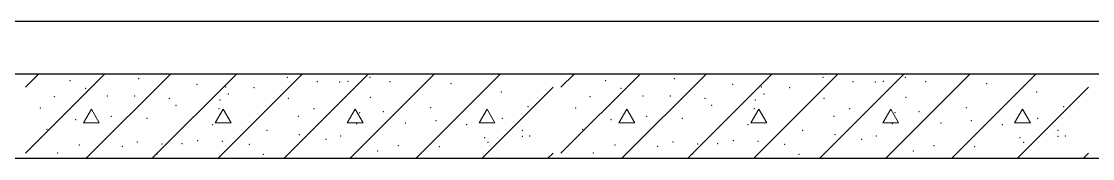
# Model space of a CAD drawing. Header units: millimetres. Extents: x 18162 to 7085488, y 72188 to 247925.
# Drawn here: x 4271646 to 4273676, y 116493 to 116753 of the extents above; entities that cross this region are included whole.
import ezdxf

# ---------------------------------------------------------------- set-up
doc = ezdxf.new("R2010")
doc.units = ezdxf.units.MM
doc.header["$MEASUREMENT"] = 0
doc.layers.add('Structural - Bearing', color=7, linetype='Continuous')

# ---------------------------------------------------------------- blocks, each defined once
blk = doc.blocks.new('*X1295', base_point=(4294986.6, 104752.7))
at = {"layer": 'Structural - Bearing', "color": 7, "linetype": 'Continuous', "lineweight": 9}
for p, q in [((4271653.8, 116627.9), (4271678.6, 116652.7)), ((4271653.8, 116502.9), (4271803.6, 116652.7)), ((4271768.6, 116492.7), (4271928.6, 116652.7)), ((4271893.6, 116492.7), (4272053.6, 116652.7)), ((4272018.6, 116492.7), (4272178.6, 116652.7)), ((4272143.6, 116492.7), (4272303.6, 116652.7)), ((4272268.6, 116492.7), (4272428.6, 116652.7)), ((4272393.6, 116492.7), (4272553.6, 116652.7)), ((4272668.9, 116627.9), (4272693.8, 116652.7)), ((4272668.9, 116502.9), (4272818.8, 116652.7)), ((4272783.8, 116492.7), (4272943.8, 116652.7)), ((4272908.8, 116492.7), (4273068.8, 116652.7)), ((4273033.8, 116492.7), (4273193.8, 116652.7)), ((4273158.8, 116492.7), (4273318.8, 116652.7)), ((4273283.8, 116492.7), (4273443.8, 116652.7)), ((4273408.8, 116492.7), (4273568.8, 116652.7)), ((4272518.6, 116492.7), (4272653.8, 116627.9)), ((4273533.8, 116492.7), (4273668.9, 116627.9)), ((4271763.7, 116560.2), (4271778.8, 116586.2)), ((4271778.8, 116586.2), (4271793.7, 116560.2)), ((4272013.7, 116560.2), (4272028.8, 116586.2)), ((4272028.8, 116586.2), (4272043.7, 116560.2)), ((4272263.7, 116560.2), (4272278.8, 116586.2)), ((4272278.8, 116586.2), (4272293.7, 116560.2)), ((4272513.7, 116560.2), (4272528.8, 116586.2)), ((4272528.8, 116586.2), (4272543.7, 116560.2)), ((4272778.8, 116560.2), (4272793.9, 116586.2)), ((4272793.9, 116586.2), (4272808.8, 116560.2)), ((4273028.8, 116560.2), (4273043.9, 116586.2)), ((4273043.9, 116586.2), (4273058.8, 116560.2)), ((4273278.8, 116560.2), (4273293.9, 116586.2)), ((4273293.9, 116586.2), (4273308.8, 116560.2)), ((4273528.8, 116560.2), (4273543.9, 116586.2)), ((4273543.9, 116586.2), (4273558.8, 116560.2)), ((4271793.7, 116560.2), (4271763.7, 116560.2)), ((4272043.7, 116560.2), (4272013.7, 116560.2)), ((4272293.7, 116560.2), (4272263.7, 116560.2)), ((4272543.7, 116560.2), (4272513.7, 116560.2)), ((4272808.8, 116560.2), (4272778.8, 116560.2)), ((4273058.8, 116560.2), (4273028.8, 116560.2)), ((4273308.8, 116560.2), (4273278.8, 116560.2)), ((4273558.8, 116560.2), (4273528.8, 116560.2)), ((4272643.6, 116492.7), (4272653.8, 116502.9)), ((4273658.8, 116492.7), (4273668.9, 116502.9))]:
    blk.add_line(p, q, dxfattribs=at)
for p in [(4271738.5, 116640.1), (4271868.6, 116643.9), (4272150.5, 116646.9), (4272207.3, 116638.8), (4272265.1, 116639.2), (4272306.8, 116647), (4272345, 116638.8), (4272753.6, 116640.1), (4272883.7, 116643.9), (4273165.6, 116646.9), (4273222.4, 116638.8), (4273280.2, 116639.2), (4273321.9, 116647), (4273360.2, 116638.8), (4271767.7, 116625.6), (4271979.3, 116633.6), (4272033.3, 116628.4), (4272087.3, 116626.9), (4272249.6, 116637.7), (4272460.5, 116634.6), (4272555.6, 116619.2), (4272782.8, 116625.6), (4272994.4, 116633.6), (4273048.4, 116628.4), (4273102.5, 116626.9), (4273264.7, 116637.7), (4273475.6, 116634.6), (4273570.7, 116619.2), (4271708.9, 116610), (4271809.2, 116611.4), (4271860.9, 116611.1), (4271926.6, 116607.2), (4272022.4, 116603.7), (4272038.3, 116614.9), (4272152.2, 116606.8), (4272307.5, 116608.5), (4272724, 116610), (4272824.3, 116611.4), (4272876, 116611.1), (4272941.7, 116607.2), (4273037.6, 116603.7), (4273053.5, 116614.9), (4273167.4, 116606.8), (4273322.6, 116608.5), (4271681.9, 116588.6), (4271939.5, 116593.7), (4272020.5, 116587.3), (4272200.8, 116587.3), (4272242, 116591.1), (4272287.1, 116579.5), (4272332.2, 116581.4), (4272422.2, 116589.2), (4272606.5, 116591.1), (4272697, 116588.6), (4272954.6, 116593.7), (4273035.7, 116587.3), (4273215.9, 116587.3), (4273257.2, 116591.1), (4273302.2, 116579.5), (4273347.4, 116581.4), (4273437.3, 116589.2), (4273621.6, 116591.1), (4271748.8, 116566.7), (4271816.4, 116572.5), (4271884, 116569.2), (4272008.5, 116557.3), (4272099.7, 116573.8), (4272171.2, 116573.1), (4272281.9, 116558.9), (4272373.9, 116560.2), (4272431.8, 116564.5), (4272490.1, 116557.2), (4272557.5, 116569.2), (4272763.9, 116566.7), (4272831.5, 116572.5), (4272899.2, 116569.2), (4273023.7, 116557.3), (4273114.8, 116573.8), (4273186.3, 116573.1), (4273297.1, 116558.9), (4273389, 116560.2), (4273446.9, 116564.5), (4273505.3, 116557.2), (4273572.7, 116569.2), (4271694.8, 116548.1), (4272112, 116546.1), (4272172.9, 116538), (4272595.8, 116546.5), (4272710, 116548.1), (4273127.1, 116546.1), (4273188, 116538), (4273610.9, 116546.5), (4271756.3, 116518.7), (4271866, 116524.2), (4271912.7, 116520.3), (4271950.6, 116521.2), (4271980.6, 116526.7), (4272027, 116525.5), (4272078.1, 116520), (4272223.6, 116529.1), (4272251.2, 116535.2), (4272360.9, 116517.2), (4272524, 116532.5), (4272530.8, 116523.3), (4272595.9, 116534.8), (4272609.7, 116535.7), (4272771.5, 116518.7), (4272881.1, 116524.2), (4272927.8, 116520.3), (4272965.7, 116521.2), (4272995.7, 116526.7), (4273042.1, 116525.5), (4273093.2, 116520), (4273238.8, 116529.1), (4273266.4, 116535.2), (4273376, 116517.2), (4273539.1, 116532.5), (4273546, 116523.3), (4273611, 116534.8), (4273624.8, 116535.7), (4271714.9, 116503.3), (4271837.2, 116516.1), (4271903.5, 116501.7), (4272104.6, 116500.5), (4272321.4, 116507.1), (4272438.1, 116515.6), (4272730, 116503.3), (4272852.4, 116516.1), (4272918.6, 116501.7), (4273119.8, 116500.5), (4273336.6, 116507.1), (4273453.3, 116515.6)]:
    blk.add_point(p, dxfattribs=at)

msp = doc.modelspace()

# ---------------------------------------------------------------- hatches: boundary and pattern name
at = {"layer": 'Structural - Bearing', "linetype": 'Continuous', "lineweight": 9}
h = msp.add_hatch(dxfattribs=at)
h.set_pattern_fill('Lightweight_Concrete_0003', style=0, pattern_type=2)
h.set_pattern_definition([(0, (4294986.6, 104752.7), (0, 1169.134), [73.125, -601.875]), (0, (4295324.1, 105337.3), (0, 1169.134), [73.125, -601.875]), (60, (4294986.6, 104752.7), (-1012.5, 584.567), [73.125, -601.875]), (60, (4295661.6, 104752.7), (-1012.5, 584.567), [73.125, -601.875]), (120, (4295059.7, 104752.7), (1012.5, 584.567), [73.125, -601.875]), (120, (4295734.7, 104752.7), (1012.5, 584.567), [73.125, -601.875]), (0, (4294986.58, 104865.2), (0, 225), [0, -225, 0, -337.5]), (45, (4295099.08, 104865.2), (-159.099, 159.099), [0, -168.75, 0, -281.25])])
h.paths.add_polyline_path([(4267713.1, 116752.7), (4267713.1, 116652.7), (4274013.1, 116652.7), (4274013.1, 116752.7)])

# ---------------------------------------------------------------- linework, layer by layer
at = {"layer": 'Structural - Bearing', "color": 7, "linetype": 'Continuous', "lineweight": 25}
for p, q in [((4274013.1, 116752.7), (4267713.1, 116752.7)), ((4274013.1, 116652.7), (4267713.1, 116652.7)), ((4274013.1, 116492.7), (4267713.1, 116492.7))]:
    msp.add_line(p, q, dxfattribs=at)

# ---------------------------------------------------------------- block references
at = {"layer": 'Structural - Bearing', "lineweight": 0}
msp.add_blockref('*X1295', (4294986.6, 104752.7), dxfattribs=at)

doc.saveas('drawing.dxf')
